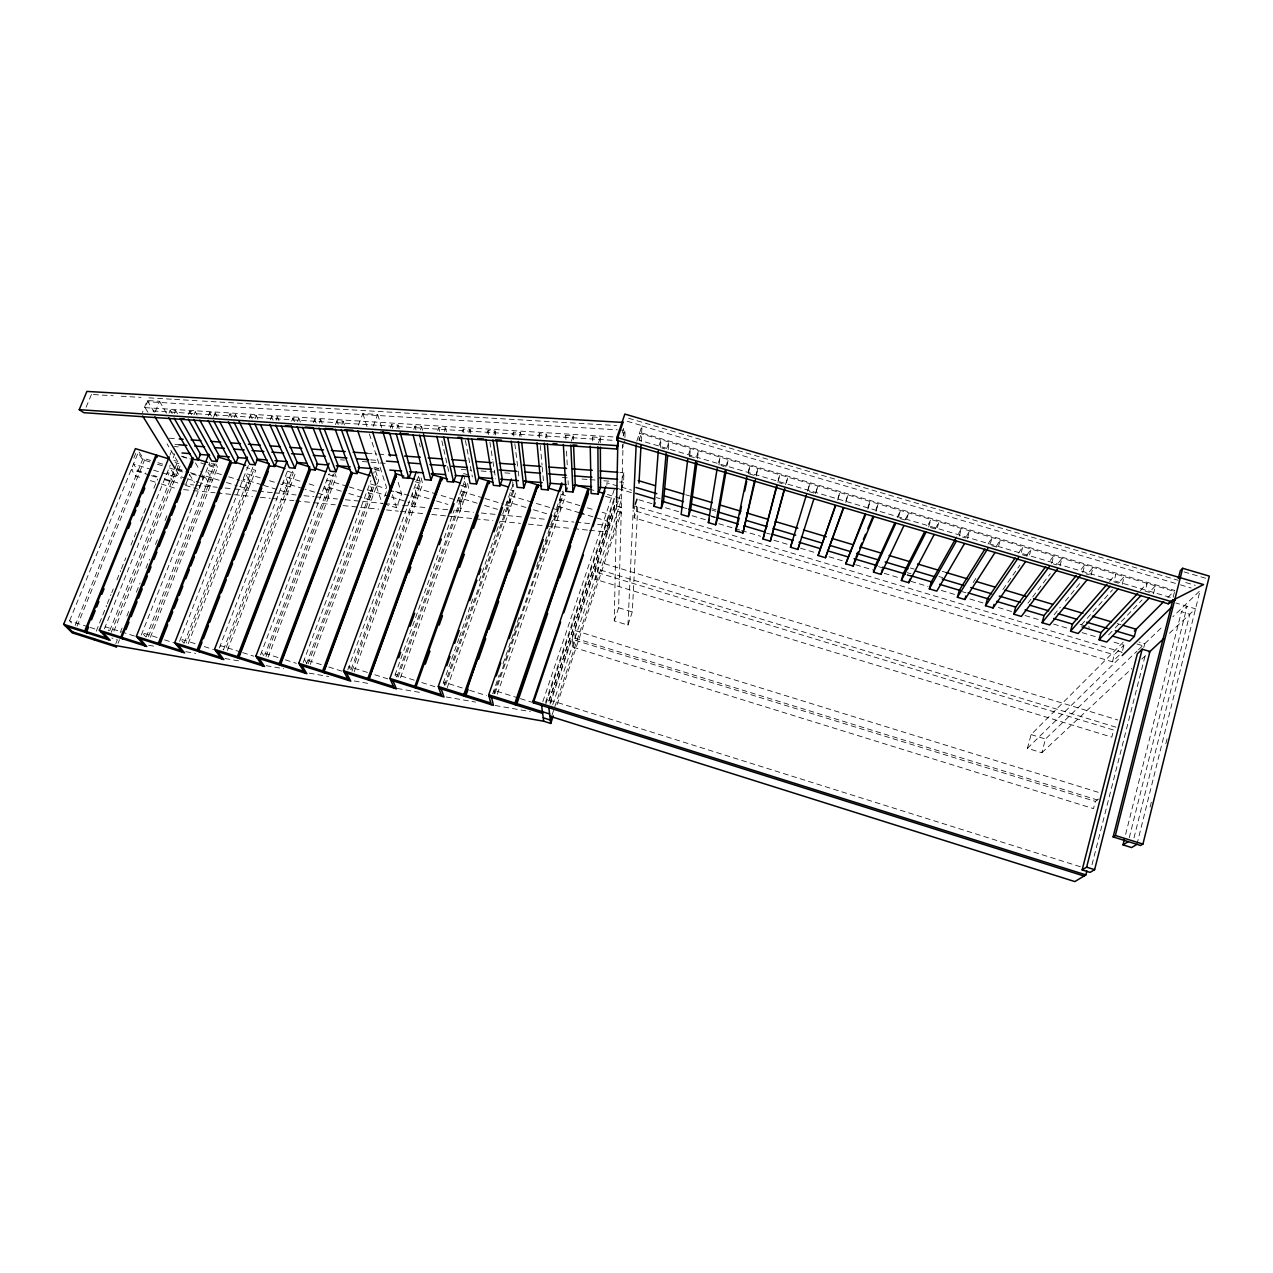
<?xml version="1.0" encoding="UTF-8"?>
<svg xmlns="http://www.w3.org/2000/svg" width="1273" height="1273" viewBox="0 0 1273 1273"><rect width="100%" height="100%" fill="white"/><g stroke="black" fill="none" stroke-linecap="round" stroke-linejoin="round"><path stroke-width="0.75" stroke-dasharray="5 3.75" d="M606.903 485.268L606.919 482.769L631.615 490.169M550.031 702.394L614.525 510.33L614.604 505.381L621.526 507.45L551.607 716.301M637.773 506.909L632.283 611.931L627.955 625.091L614.27 620.874L616.593 504.458M622.513 444.659L622.417 448.239L624.836 441.079M614.27 620.874L618.614 607.746L623.086 443.943M623.293 436.05L623.404 432.104M623.897 472.729L621.59 479.603L621.335 489.118L623.611 482.34L623.897 472.729L619.935 472.426M624.932 437.482L625.154 430.274L619.203 429.908M627.955 625.091L633.19 510.171M634.161 517.872L634.734 505.938L1122.134 652.253L1112.443 661.817L634.161 517.872L636.373 511.253L636.627 506.081M1174.358 592.406L1172.91 598.167L639.126 440.172L639.46 433.281L1174.693 591.499M641.194 441.508L642.022 425.659L625.552 420.806M660.416 447.38L661.037 439.662L658.587 447.03M668.214 449.687L668.914 442.002L666.479 449.369M689.616 456.291L690.571 448.398L688.152 455.798M697.445 458.614L698.495 450.737L696.076 458.137L689.743 456.259M718.943 464.979L720.232 457.166L717.829 464.581M727.138 465.345L728.172 459.505L725.785 466.936M748.365 473.683L749.988 465.966L747.617 473.397L755.589 475.768L757.96 468.321L756.242 476.022M1133.988 837.92L1189.762 614.222L1181.424 611.756L1125.412 835.247M1136.964 844.349L1200.057 590.64L1172.863 616.737M1150.108 807.066L1152.017 799.396M1165.829 743.718L1167.261 737.958M1129.246 837.777L1187.104 606.314L1181.424 611.756M1143.759 647.575L1144.745 643.724L1139.033 642.022M1091.995 864.733L1145.016 656.12M777.898 482.435L779.856 474.781L777.517 482.244M1098.551 799.046L1095.369 801.385L1093.507 808.641L573.025 647.161L572.452 637.439L1097.358 799.985M1112.443 661.817L1114.241 654.847L1123.964 645.172L1110.645 641.178M1122.595 650.487L1123.964 645.172M1122.229 584.307L1124.234 576.574L1119.031 582.429M1123.232 642.229L1031.098 734.585L1027.438 748.301L1041.839 752.741L1045.483 739.008L1137.075 651.076M1091.041 575.078L1093.077 567.36L1086.792 575.014M1082.718 572.611L1084.771 564.91L1079.822 571.052M786.316 482.865L787.86 477.152L785.521 484.615M1051.673 563.43L1053.758 555.744L1049.143 561.966M1059.963 565.88L1062.032 558.195L1057.338 564.4M959.269 536.06L961.433 528.454L956.58 537.063M967.448 538.479L969.612 530.873L965.634 537.747M928.685 527.006L930.881 519.432L927.333 526.401M867.884 509.009L870.127 501.467L867.263 508.611M875.983 511.396L878.227 503.869L875.251 510.982M845.718 502.437L847.993 494.926L845.272 502.374M807.543 491.203L809.835 483.645L807.528 491.139L815.563 493.51L817.871 486.015L815.484 493.558M837.65 500.05L839.925 492.54L837.3 500.018M557.049 704.606L621.383 512.398L614.525 510.33M545.56 702.362L614.127 498.555M545.815 703.985L614.079 500.973M614.604 505.381L548.297 702.728L614.604 505.461L621.526 507.529M636.834 441.094L642.022 425.659M550.047 704.144L618.232 501.069M618.853 499.191L622.004 489.803M639.126 440.172L641.56 432.884L1174.852 590.481L1166.498 598.851M552.753 704.606L621.765 498.793L607.444 494.481M573.025 647.161L575.316 640.303L574.791 630.453L1099.236 792.602M597.976 572.707L1113.636 730.034L1111.806 737.131L595.716 579.438L597.976 572.707L597.88 561.695L1117.758 719.961M622.115 433.106L624.502 426.025M623.309 435.7L625.154 430.274M542.839 701.646L614.907 487.67M598.469 442.924L600.315 437.514L592.677 437.021L591.436 440.617M493.94 693.562L563.112 492.54M494.99 693.403L563.255 494.911L563.032 491.092M497.313 694.151L565.53 495.595L559.69 493.844M571.338 441.19L573.2 435.843L565.705 435.366L564.464 438.93M492.715 693.801L499.239 674.849M503.09 663.631L519.193 616.88M536.569 566.405L562.3 491.617M545.401 437.753L546.626 434.22L539.291 433.743L538.049 437.26M444.404 685.208L513.512 488.546M445.63 685.049L513.831 490.901L512.319 479.587M447.253 687.643L516.042 491.569L510.075 489.771M519.368 436.114L520.609 432.629L513.417 432.168L512.176 435.637M443.163 683.315L451.04 660.958M451.692 659.096L458.901 638.6M459.553 636.739L473.301 597.626M479.205 580.854L500.162 521.246M502.787 513.799L513.926 482.133M493.876 434.523L495.117 431.054L488.068 430.608L486.827 434.045M394.932 675.279L441.588 545.274M444.261 537.842L454.254 509.98M456.927 502.549L465.584 478.409M396.842 677.188L465.838 484.711L462.163 483.613M398.226 677.029L466.316 487.034L464.04 475.879M400.454 677.729L468.48 487.686L467 480.271M468.894 432.947L470.135 429.526L463.229 429.081L461.988 432.502M444.404 431.42L445.645 428.03L438.867 427.585L437.641 430.974M347.768 669.869L419.103 474.829M351.125 669.471L419.979 481.035L416.366 479.937M352 671.157L420.583 483.31L417.624 472.331M354.165 671.842L422.716 483.963L420.758 476.643M420.408 429.908L421.634 426.55L414.998 426.121L413.773 429.462M383.905 503.885L396.539 507.736L401.616 493.892L397.637 480.653M384.653 496.422L386.562 491.235M306.491 663.901L372.353 486.811M308.177 663.726L373.801 487.177M396.874 428.428L398.099 425.118L391.591 424.689L390.365 427.999M310.31 664.395L378.638 480.367L375.074 469.53L373.689 473.238M303.213 662.501L370.936 480.637M373.212 426.391L377.683 414.473L362.837 413.582L357.729 427.107M266.009 656.55L334.147 476.293L333.271 474.065L264.848 654.959M268.094 657.218L336.183 476.914L334.799 473.349M341.896 424.45L343.137 421.204L336.915 420.806L335.07 425.659M260.551 654.863L329.214 473.62M319.571 422.986L320.796 419.772L314.702 419.374L313.46 422.588M219.322 647.989L288.398 468.575M223.412 649.914L292.265 470.771L293.251 472.967L225.353 649.739M227.39 650.392L295.241 473.572L285.964 470.739M291.676 421.156L292.901 417.974L298.884 418.371L300.38 422.015M297.659 421.538L298.884 418.371M179.604 641.353L248.362 465.504M270.274 419.74L271.499 416.605L277.387 416.987L278.962 420.599M184.155 643.263L252.706 467.589L253.804 469.753L186.208 643.072M188.197 643.708L255.746 470.358L246.644 467.573M276.146 420.138L277.387 416.987M255.046 418.737L256.271 415.619L250.51 415.253L249.285 418.371M199.177 487.527L203.489 476.691L200.482 471.551M141.303 635.004L209.743 462.481M228.663 417.019L229.888 413.932L235.553 414.298L237.239 417.735M146.252 636.914L214.516 464.518L209.249 462.911M234.327 417.385L235.553 414.298M148.448 636.643L215.71 466.666L213.8 463.245M150.405 637.264L217.619 467.255L215.726 463.818M186.129 483.517L189.725 474.495M213.371 417.576L215.201 412.993L209.647 412.627L208.422 415.682M113.902 631.122L180.05 466.077M115.827 643.629L117.355 639.794L111.801 638.012M120.235 632.601L122.431 627.096M126.839 616.068L129.05 610.563M136.386 592.2L140.062 583.018M145.934 568.315L149.609 559.133M155.481 544.446L157.693 538.94M165.029 520.562L167.24 515.056M118.039 643.374L119.503 639.714M169.961 455.05L171.441 451.358M188.547 414.377L189.757 411.354L195.23 411.704L197.06 415.093M104.37 628.83L170.232 465.154M173.192 457.787L174.672 454.111L172.762 453.522M194.005 414.743L195.23 411.704M109.717 630.708L177.631 461.558L173.876 460.412M111.244 632.347L178.92 463.674L167.049 443.847M174.385 413.454L175.594 410.447L170.232 410.097L169.023 413.089M96.255 631.169L106.598 605.518M107.33 603.688L111.022 594.523M111.769 592.693L113.249 589.033M116.941 579.867L120.633 570.702M121.381 568.872L125.804 557.876M130.976 545.051L136.895 530.395M140.587 521.23L146.506 506.574M153.89 488.243L157.597 479.094M75.187 625.457L143.133 458.185L150.532 460.46M77.096 626.093L144.454 460.221L138.662 451.342L68.376 623.722M133.808 458.073L136.052 452.599M155.306 411.688L159.555 401.281L147.286 400.534L142.353 412.611M147.875 412.213L145.09 407.646L147.509 401.743L617.23 429.797M86.103 407.217L91.433 394.471M897.242 517.49L900.457 510.425L898.229 517.984L906.36 520.402L908.572 512.828L905.278 519.877M935.4 528.788L939.028 521.835L936.848 529.425L930.324 527.499M987.991 544.112L992.097 537.524L989.948 545.146L998.175 547.581L1000.307 539.943L995.072 548.154M973.129 582.636L977.314 576.064M1018.448 553.119L1022.871 546.61L1020.755 554.264L1029.014 556.715L1031.114 549.045L1026.595 555.537M1002.901 589.558L1019.832 565.26M1027.947 603.163L1031.48 598.517M1032.658 596.957L1050.289 573.693M1054.108 614.795L1060.393 607.141M1065.421 601.015L1081.764 581.14M1109.499 581.459L1115.896 574.107L1113.875 581.841L1120.558 583.814M1081.334 624.9L1112.538 589.749M1140.353 590.592L1147.148 583.352L1145.159 591.102L1153.529 593.584L1155.502 585.819L1150.14 591.436M1108.576 634.909L1113.939 629.308M1115.291 627.891L1142.104 599.854M1027.438 748.301L1120.749 656.963M1138.508 649.707L1162.838 626.364M1041.839 752.741L1131.745 668.564M1141.881 659.048L1146.241 654.974M1169.441 633.254L1195.538 608.812L1175.886 602.988M93.422 394.582L113.233 395.76M121.158 396.221L140.985 397.399M148.909 397.86L172.682 399.276M174.672 399.388L200.434 400.915M202.407 401.043L253.932 404.082M255.921 404.209L616.578 425.564M145.09 407.646L614.779 437.021M153.031 410.956L614.923 440.442M169.341 438.198L177.249 438.803M366.974 453.22L376.856 453.968M378.829 454.111L386.737 454.716M174.958 444.468L178.92 444.786M370.602 459.855L378.511 460.492M174.337 446.552L178.3 446.871M340.591 459.792L344.553 460.11M362.359 461.526L378.192 462.783M380.181 462.942L388.09 463.579M461.319 469.403L471.217 470.198M481.114 470.994L494.958 472.092M504.856 472.872L510.791 473.349M562.252 477.455L570.177 478.075M582.047 479.03L587.983 479.491M589.972 479.65L595.907 480.128M603.816 480.764L611.74 481.385M619.649 482.021L623.611 482.34M373.96 468.766L381.868 469.419M181.784 483.788L193.607 484.949M195.581 485.14L217.253 487.257M225.146 488.02L233.023 488.784M234.996 488.975L256.669 491.092M258.642 491.283L272.438 492.635M274.411 492.826L296.084 494.942M303.976 495.706L313.826 496.677M315.799 496.868L337.472 498.984M345.349 499.748L382.791 503.408M384.764 503.599L400.534 505.126M402.507 505.333L426.153 507.641M434.029 508.404L447.825 509.741M455.718 510.521L473.445 512.255M481.337 513.019L497.106 514.563M499.064 514.753L522.726 517.061M530.602 517.825L546.372 519.368M554.248 520.132L573.964 522.057M575.921 522.248L589.717 523.585M597.61 524.365L609.433 525.51L609.528 514.515L602.129 512.287M183.551 489.612L191.443 490.407M193.416 490.598L215.089 492.778M217.062 492.969L252.531 496.518M260.408 497.313L270.258 498.3M272.231 498.491L293.92 500.671M295.877 500.862L311.646 502.437M313.619 502.644L335.292 504.808M343.169 505.604L378.654 509.152M386.531 509.948L398.354 511.125M400.327 511.316L423.973 513.687M431.849 514.483L473.238 518.62M475.211 518.827L492.937 520.593M500.83 521.389L520.53 523.362M528.406 524.142L544.176 525.733M546.149 525.924L571.768 528.486M573.741 528.693L587.537 530.061M589.494 530.268L607.237 532.05L607.301 521.15L583.241 513.894M148.67 645.236L156.499 646.604M185.858 651.696L195.66 653.399M225.019 658.507L238.719 660.894M266.121 665.668L283.736 668.723M309.18 673.146L328.752 676.552M354.196 680.975L369.854 683.696M397.256 688.47L420.742 692.56M446.202 696.983L475.561 702.091M495.133 705.497L530.364 711.623M1184.049 571.895L1206.804 578.594M628.56 418.244L1178.177 580.297M1185.8 582.541L1195.299 585.341M641.926 425.946L1176.65 583.734M1180.453 584.864L1191.146 588.015M661.737 447.969L664.904 448.908M721.011 465.52L724.194 466.459M779.124 482.722L782.322 483.676M962.531 537.031L965.809 538.002M1053.344 563.923L1056.654 564.894M1086.044 573.598L1089.37 574.584M685.701 494.751L689.505 495.881M942.306 571.354L946.11 572.5M1117.169 623.563L1120.972 624.709M712.212 508.739L716.031 509.868M910.37 567.965L914.189 569.111M938.949 576.51L942.768 577.656M711.989 510.171L715.808 511.3M656.327 497.552L660.13 498.698M907.188 572.627L910.991 573.773M1080.125 624.391L1089.624 627.239M683.362 507.593L686.99 508.691M710.541 515.74L715.426 517.204M907.124 574.6L911.086 575.778M618.296 488.689L631.599 492.667M711.4 516.567L715.187 517.697M766.489 533.069L770.292 534.199M878.593 566.628L882.396 567.774M907.092 575.157L910.895 576.303M962.181 591.659L965.984 592.804M1136.98 643.995L1142.677 645.713M638.871 499.78L652.19 503.774M665.508 507.752L678.827 511.746M692.146 515.74L707.358 520.307M718.768 523.728L739.693 529.998M741.602 530.57L760.618 536.267M773.936 540.261L787.255 544.255M800.574 548.249L815.786 552.8M829.105 556.794L842.424 560.788M855.742 564.782L872.864 569.906M884.274 573.327L899.486 577.894M910.895 581.315L928.017 586.439M941.336 590.433L954.655 594.427M969.867 598.994L983.186 602.988M998.414 607.539L1011.717 611.533M1025.036 615.527L1040.264 620.094M1053.567 624.072L1068.795 628.639M1082.114 632.633L1095.417 636.627M589.128 488.991L594.618 490.646M605.598 496.359L614.716 499.096M636.373 511.253L1114.241 654.847M579.947 505.604L559.595 499.477L560.343 510.712L533.88 502.708M587.346 507.832L594.746 510.059M463.563 473.492L469.196 475.195M579.533 512.78L557.335 506.081L558.115 517.204L554.328 516.058M531.987 502.151L509.295 495.292L510.855 506.368L505.317 504.697M460.81 485.379L468.48 487.686M525.94 507.466L507.02 501.753L508.627 512.733L504.92 511.603M533.514 509.757L546.754 513.767M483.135 497.982L460.969 491.267L463.292 502.199L438.899 494.799M484.997 498.539L503.471 504.124M373.991 467.111L381.168 469.291M374.755 469.435L381.9 471.599M415.205 481.687L422.716 483.963M477.184 503.201L458.694 497.6L461.049 508.436L457.293 507.291M484.583 505.445L497.536 509.359M437.021 494.226L414.505 487.4L417.528 498.189L393.659 490.932M429.144 498.73L412.245 493.606L415.284 504.299L407.949 502.055M436.655 501.021L447.905 504.442M375.312 485.363L369.807 483.676L373.466 494.322L365.988 492.046M377.142 485.92L386.324 488.705M389.013 490.057L401.616 493.892M328.561 474.59L336.183 476.914M389.586 496.47L367.547 489.771L371.239 500.321L363.76 498.029M391.416 497.027L406.103 501.498M347.306 486.35L326.763 480.096L331.012 490.598L323.692 488.371M349.184 486.923L364.126 491.473M1115.912 727.185L595.573 568.554L595.716 579.438M341.323 491.203L324.504 486.063L328.784 496.486L304.995 489.214M348.802 493.478L361.882 497.457M299.919 481.114L285.295 476.643L290.085 487.002L280.76 484.154M309.068 483.899L316.388 486.127M303.165 488.657L283.036 482.499L287.873 492.778L278.532 489.93M260.233 477.884L245.307 473.317L250.606 483.549L241.472 480.748M269.558 480.733L278.898 483.581M181.498 456.195L191.984 459.41M208.692 464.518L217.619 467.255M261.729 484.774L243.063 479.062L248.394 489.214L239.244 486.413M263.591 485.347L276.671 489.357M221.359 474.59L206.719 470.103L212.496 480.207L190.059 473.317M228.663 476.834L239.642 480.192M175.165 462.529L178.92 463.674M219.115 480.239L204.476 475.752L210.3 485.777L200.943 482.897M226.435 482.483L237.415 485.856M157.947 462.72L163.501 464.422M177.424 468.703L183.01 470.405M190.441 472.697L203.489 476.691M176.963 469.307L188.181 472.744M150.023 461.972L142.608 459.648L137.77 452.249M157.422 464.231L162.96 465.934M169.436 467.923L184.251 472.474M618.614 607.746L632.283 611.931M1031.098 734.585L1045.483 739.008M185.969 478.298L167.24 472.554L173.494 482.451L162.483 479.062M187.831 478.871L199.065 482.324M151.837 469.657L133.49 464.009L138.025 470.739L145.615 473.079M153.667 470.214L175.69 476.977L169.468 467.016M153.221 475.418L157.009 476.579M164.615 478.919L179.811 483.597M185.412 485.315L198.461 489.341M149.625 475.1L131.278 469.466L135.829 476.134L143.101 478.377M151.471 475.672L160.653 478.489M150.373 480.621L159.459 483.422M161.273 483.979L177.647 489.023M575.316 640.303L1095.369 801.385M1080.347 866.722L551.257 700.58L552.021 707.486M518.509 698.05L493.908 690.316L494.672 693.61M520.402 698.654L531.764 702.219M462.242 687.961L443.609 682.089L445.773 688.629M469.705 690.316L486.493 695.599M414.218 680.148L395.33 674.181L396.715 677.443M421.761 682.535L436.878 687.293M367.42 672.43L348.961 666.606L350.632 669.853M374.803 674.77L387.724 678.843M321.257 664.649L304.39 659.303L307.27 664.156M328.752 667.02L341.88 671.157M278.023 657.52L261.522 652.285L263.686 655.515M285.359 659.844L296.354 663.328M240.788 652.047L220.261 645.538L223.221 649.532M242.65 652.635L253.852 656.2M195.119 643.677L180.511 639.03L183.71 643.008M204.253 646.573L213.387 649.485M157.104 637.502L142.178 632.761L145.615 636.723M164.551 639.873L173.876 642.833M134.445 636.023L105.213 626.714L108.873 630.644M88.219 626.825L69.538 620.874L72.163 623.547M90.097 627.43L97.56 629.801M182.119 456.625L189.582 459.123M200.768 462.895L215.678 467.907M176.024 470.103L181.243 478.553M189.343 474.161L194.419 482.594M147.286 400.534L154.319 412.277M159.555 401.281L166.54 413.279M195.501 462.974L199.495 469.832M170.232 410.097L172.173 413.454M175.594 410.447L177.52 413.805M189.757 411.354L191.618 414.727M209.647 412.627L211.429 416.032M215.201 412.993L216.967 416.398M229.888 413.932L231.591 417.353M250.51 415.253L252.197 418.849M256.271 415.619L257.942 419.215M271.499 416.605L273.106 420.217M292.901 417.974L294.413 421.618M314.702 419.374L316.118 423.05M320.796 419.772L322.196 423.448M336.915 420.806L338.236 424.498M343.137 421.204L344.426 424.911M376.474 486.557L382.091 503.328M375.36 476.118L376.569 479.746M362.837 413.582L366.99 426.535M369.377 433.95L386.61 487.654M392.434 494.751L396.539 507.736M377.683 414.473L381.677 427.712M391.591 424.689L392.673 428.444M398.099 425.118L399.149 428.874M414.998 426.121L415.969 429.908M419.342 443.131L420.313 446.903M421.634 426.55L422.572 430.338M438.867 427.585L439.726 431.404M441.858 440.904L448.669 471.344M445.645 428.03L446.457 431.833M463.229 429.081L463.961 432.915M465.425 440.585L472.378 476.993M470.135 429.526L470.819 433.361M488.068 430.608L488.673 434.475M489.898 442.192L492.619 459.569M492.937 461.494L495.658 478.871M495.117 431.054L495.69 434.936M513.417 432.168L513.894 436.05M514.849 443.831L517.968 469.116M518.206 471.058L519.161 478.839M520.609 432.629L521.055 436.528M539.291 433.743L539.641 437.673M540.325 445.502L542.043 465.091M542.218 467.048L543.428 480.764M546.626 434.22L546.929 438.151M565.705 435.366L565.912 439.312M566.517 451.151L567.344 466.952M568.06 480.764L568.267 484.711M573.2 435.843L573.359 439.806M592.677 437.021L592.725 440.999M600.315 437.514L600.347 443.259"/><path stroke-width="1.5" d="M622.624 422.413L86.898 391.416L79.244 409.683L83.811 412.691L616.737 449.003L617.994 442.065M616.896 440.347L616.944 437.387L624.852 414.075L1203.542 584.578L1170.619 601.397L1168.216 603.784L616.896 440.347L623.149 421.968M616.625 502.485L617.93 437.371M633.286 508.182L636.166 444.786M639.014 483.119L640.987 445.47M667.689 455.463L663.504 501.657L661.26 508.484L654.02 506.304L658.284 450.992M661.26 508.484L666.129 453.315M687.691 459.696L681.135 514.435L688.391 516.615L690.618 509.773L696.92 462.545M688.391 516.615L695.567 462.035M726.103 471.185L717.813 517.92L715.617 524.778L708.329 522.598L717.192 468.448M715.617 524.778L725.101 470.787M755.382 479.873L742.939 532.973L735.619 530.777L746.821 477.216M738.213 521.978L739.024 518.111M739.836 514.244L741.459 506.511M744.705 491.06L746.742 481.417M742.939 532.973L754.332 481.48M1172.958 599.71L1113.127 836.918L1140.576 845.463L1142.931 844.079L1209.35 576.128L1182.681 568.283L1180.246 570.781L1178.305 578.499M1136.964 844.349L1131.586 847.563L1122.993 844.874L1124.441 839.098M1113.127 836.918L1115.355 835.486L1182.681 568.283M1082.161 869.905L1086.649 867.152L1142.183 649.182L1149.949 651.505L1094.621 869.666L1090.054 872.387L1082.161 869.905L1137.33 653.813L1142.183 649.182M549.872 716.206L1074.842 881.584L1085.885 874.885L1086.871 871.018M784.789 488.577L770.34 541.184L763.02 538.988L776.546 486.031M776.912 486.254L763.02 538.988M1112.459 636.07L1129.565 641.194L1134.338 636.452L1136.184 629.244L1122.881 625.266M1149.392 597.864L1106.714 642.053L1099.076 639.762L1100.938 632.633L1137.632 593.489M1118.331 588.651L1078.151 633.493L1070.545 631.217L1072.423 624.088L1106.953 584.402M770.34 541.184L784.009 490.28M1087.269 579.613L1049.684 624.963L1042.094 622.688L1044.019 615.575L1076.131 575.667M1057.545 569.031L1021.312 616.45L1013.754 614.175L1015.695 607.11L1045.69 566.644M1015.122 558.004L987.482 598.66L985.509 605.709L993.051 607.969L994.022 604.436M984.936 549.045L959.349 590.226L957.36 597.276L964.87 599.519L965.873 596.003M964.488 543.571L936.801 591.102L929.306 588.858L931.327 581.841L955.609 538.781M924.675 531.637L903.4 573.486L901.364 580.472L908.811 582.716L909.829 579.215M903.814 525.797L880.932 574.346L873.501 572.118L875.569 565.148L894.839 522.789M880.932 574.346L882.475 569.111M865.099 513.974L845.733 563.796L853.149 566.024L855.233 559.054M835.327 505.62L818.062 555.505L825.445 557.717L843.219 507.959M813.797 499.111L797.853 549.443L790.485 547.231L806.398 494.974M790.485 547.231L792.633 540.309M797.853 549.443L799.985 542.521M735.619 530.777L737.815 523.903M708.329 522.598L709.443 519.161M654.02 506.304L655.149 502.899M72.497 631.854L115.095 645.459L543.714 721.234L550.748 723.446L553.262 715.903M635.291 504.251L636.977 499.207M551.591 716.238L550.334 720.057L543.237 717.765M616.737 449.003L617.93 445.47M1084.119 876.047L533.339 702.823L533.069 701.057L605.646 486.525M533.339 702.823L560.613 622.179M563.78 612.806L583.432 554.662M592.947 526.529L604.993 490.901M590.242 446.186L591.118 493.478L598.246 494.083L600.538 487.32L600.363 447.094M587.967 488.641L588.031 491.092L515.247 704.765L514.929 703.046L587.967 488.641L575.189 484.822M547.708 613.284L516.44 705.131L516.122 703.412L589.128 488.991M559.834 577.671L570.686 545.799M580.249 517.681L588.54 493.303M573.598 445.741L575.253 485.284L572.961 491.983L565.96 491.394L567.121 488.052M491.123 704.653L488.721 694.787L561.775 482.865M496.231 675.979L500.735 662.883M509.105 638.585L543.253 539.529M547.119 528.311L551.623 515.231M559.993 490.917L561.934 485.315M536.999 442.733L541.296 489.341L548.154 489.914L550.445 483.294L547.39 444.038M536.951 484.663L537.19 487.066L464.39 696.204L463.881 694.501L536.951 484.663L524.476 480.908M468.146 689.107L465.552 696.57L465.043 694.867L538.081 485.013L541.661 486.079M478.537 659.223L485.681 638.68M488.943 629.339L498.682 601.333M509.073 571.45L516.233 550.907M518.175 545.305L530.523 509.821M511.189 441.047L517.109 487.32L523.824 487.893L526.131 481.337L521.707 442.368M441.699 696.251L438.294 686.433L511.348 479.03M446.759 665.827L450.037 656.502M454.62 643.47L459.219 630.437M469.705 600.633L476.914 580.154M478.887 574.569L480.86 568.983M493.972 531.732L502.485 507.529M818.062 555.505L835.693 505.604M425.309 664.156L429.94 651.124M439.201 625.059L442.495 615.75M459.696 567.328L464.327 554.296M473.588 528.231L478.218 515.199M485.904 439.408L493.367 485.347L499.971 485.904L502.262 479.412L496.534 440.729M461.128 437.801L470.071 483.406L476.548 483.963L478.855 477.518L471.869 439.121M492.826 482.308L489.055 481.178L415.571 688.009L414.903 686.306L487.941 480.844L478.568 478.011M436.846 436.225L447.221 481.512L453.57 482.053L455.861 475.672L447.682 437.562M394.216 688.2L389.904 678.414L462.895 475.354M398.672 657.855L400.677 652.285M410.017 626.284L414.68 613.3M439.36 544.589L441.365 539.02M450.706 513.019L454.047 503.742M440.84 477.168L441.397 479.507L368.709 680.132L367.881 678.429L440.84 477.168L431.674 474.399M369.807 680.482L368.979 678.78L441.922 477.486L447.444 479.157M408.824 572.723L410.845 567.153M418.928 544.86L422.286 535.567M413.025 434.682L424.768 479.635L431.006 480.176L433.313 473.858L423.511 434.125M348.611 680.466L343.455 670.696L416.319 471.822M825.445 557.717L843.681 507.975M389.681 433.17L402.745 477.805L408.872 478.33L411.163 472.076L400.199 432.629M323.644 672.558L322.69 670.855L395.521 473.636M324.726 672.892L323.772 671.205L396.571 473.954L403.78 476.134M324.329 670.696L396.205 475.943M304.724 673.019L298.805 663.297L370.809 470.278M352.016 474.352L280.315 665.27L279.217 663.583L351.189 472.076M281.381 665.604L280.283 663.917L352.223 472.394M335.117 429.096L351.189 473.047L357.045 473.556L359.352 467.43L346.367 430.449M312.951 427.601L330.184 471.249L335.961 471.742L338.252 465.679L324.281 428.953M262.493 665.843L255.873 656.184L329.055 463.308M298.757 500.703L238.608 658.268L237.399 656.582L214.548 649.325L286.775 462.004M300.173 496.995L310.087 471.042M291.199 426.121L309.562 469.466L315.227 469.96L317.518 463.945L302.608 427.473M237.399 656.582L309.848 466.936L296.8 462.974M239.642 658.587L238.433 656.916L310.151 469.101M269.86 424.673L289.305 467.732L294.875 468.209L297.15 462.242L281.333 426.041M248.903 423.257L269.399 466.013L274.857 466.491L277.148 460.587L260.44 424.609M201.993 642.324L198.429 651.505L197.108 649.835L269.319 463.786L256.541 459.887M199.447 651.824L198.127 650.169L269.59 465.934M203.425 638.648L208.406 625.791M209.822 622.115L219.799 596.401M221.231 592.725L226.212 579.867M227.628 576.208L232.625 563.35M234.041 559.674L244.018 533.96M245.434 530.284L250.431 517.427M251.847 513.751L261.824 488.036M263.256 484.361L268.237 471.503M228.344 421.872L249.826 464.343L255.205 464.788L257.48 458.948L238.926 421.156M208.104 420.424L230.588 462.688L235.871 463.133L238.146 457.325L219.624 421.522M182.612 652.285L174.735 642.722L247.423 457.118M167.67 624.772L159.698 644.997L158.282 643.342L230.222 460.731L217.699 456.912M160.7 645.316L159.284 643.661L231.193 461.033M169.118 621.097L172.73 611.899M174.178 608.208L177.806 599.026M179.254 595.334L182.866 586.137M185.763 578.785L189.391 569.588M190.839 565.912L194.451 556.715M195.899 553.039L200.243 541.996M202.423 536.49L214.723 505.222M216.171 501.546L219.799 492.349M221.247 488.657L231.384 462.911M188.261 419.088L211.684 461.049L216.871 461.494L219.147 455.75L199.829 420.17M168.784 417.767L193.082 459.458L198.19 459.887L200.466 454.19L180.384 418.849M144.804 645.872L136.37 636.357L208.756 454.19M122.351 638.728L120.84 637.073L192.478 457.787M123.322 639.03L121.81 637.375L193.432 458.073M126.027 629.499L128.971 622.131M131.183 616.609L137.07 601.858M138.534 598.167L142.226 588.953M143.69 585.278L147.366 576.048M148.846 572.373L151.041 566.835M153.985 559.468L156.929 552.1M159.141 546.563L165.029 531.828M166.508 528.136L170.184 518.923M171.648 515.231L175.324 506.018M176.804 502.326L180.48 493.112M190.791 467.318L192.987 461.781M108.3 639.683L99.358 630.23L169.214 456.896M87.248 632.967L85.657 631.328L156.945 455.225L168.227 458.678M88.521 627.175L86.293 632.665L84.702 631.026L63.65 624.311L135.384 448.621L156.006 454.938L157.359 457.071M91.481 619.856L95.189 610.706M96.668 607.046L98.88 601.572M101.84 594.252L104.068 588.763M128.493 528.406L130.705 522.917M133.665 515.597L135.893 510.107M137.373 506.447L139.6 500.973M142.56 493.653L144.772 488.164M845.733 563.796L865.672 514.483M84.702 631.026L156.006 454.938M855.965 557.272L858.193 551.941M859.673 548.377L861.901 543.03M863.38 539.466L865.608 534.135M867.836 528.788L873.039 516.329M853.149 566.024L873.692 516.87M873.501 572.118L895.746 523.41M901.364 580.472L926.044 532.178M908.811 582.716L934.127 534.58M929.306 588.858L956.357 541.168M957.36 597.276L987.848 548.52M964.87 599.519L995.056 552.45M985.509 605.709L1018.559 557.479M993.051 607.969L1025.64 561.52M1013.754 614.175L1049.302 566.596M1042.094 622.688L1080.252 575.651M1070.545 631.217L1110.056 586.201M1099.076 639.762L1141.085 595.398M1134.386 631.042L1163.713 601.652M1122.165 655.579L1171.653 607.141M1149.137 652.269L1163.633 638.68M1122.993 844.874L1128.292 841.644M1168.216 603.784L1175.122 600.251M79.244 409.683L616.8 445.614M180.384 418.769L184.346 419.04M285.438 425.771L291.39 426.169M305.265 427.091L313.19 427.633M325.076 428.412L333.017 428.953M344.903 429.749L352.828 430.274M380.579 432.12L388.52 432.645M400.406 433.441L408.331 433.966M457.898 437.276L461.86 437.53M477.709 438.596L483.66 438.994M495.547 439.79L501.498 440.172M553.039 443.609L557.001 443.879M572.866 444.929L576.828 445.2M179.222 438.946L183.169 439.249M191.077 439.853L200.959 440.601M210.841 441.349L220.722 442.097M230.604 442.861L240.486 443.609M248.394 444.213L260.249 445.104M270.131 445.852L280.012 446.6M289.894 447.364L301.749 448.255M311.63 449.003L323.501 449.91M331.394 450.515L345.238 451.565M353.146 452.17L366.974 453.22M388.711 454.859L396.619 455.463M404.528 456.068L420.329 457.262M428.237 457.866L442.081 458.916M451.963 459.664L465.791 460.715M475.672 461.463L491.489 462.672M499.382 463.277L515.199 464.47M523.108 465.075L540.882 466.427M548.79 467.016L566.58 468.369M572.516 468.83L592.279 470.326M600.172 470.93L617.962 472.283M178.92 444.786L186.813 445.407M194.721 446.027L204.603 446.807M214.485 447.587L224.366 448.367M234.248 449.13L244.13 449.91M252.038 450.531L263.893 451.469M271.801 452.09L283.656 453.029M291.565 453.649L303.42 454.572M313.301 455.352L325.156 456.291M335.038 457.071L346.892 457.994M356.774 458.773L368.629 459.712M386.419 461.112L398.274 462.035M408.156 462.815L420.01 463.754M429.892 464.518L445.709 465.775M451.629 466.236L467.446 467.477M477.327 468.257L491.155 469.339M499.064 469.96L516.838 471.36M524.747 471.981L540.564 473.222M548.472 473.858L566.246 475.243M574.155 475.863L591.945 477.264M599.854 477.884L617.628 479.284M181.991 452.965L189.9 453.618M199.797 454.429L209.695 455.241M217.603 455.893L229.49 456.88M237.399 457.532L247.296 458.344M257.194 459.155L267.091 459.967M275 460.619L286.871 461.606M296.768 462.417L306.666 463.229M316.563 464.04L328.434 465.011M336.343 465.663L350.202 466.809M358.127 467.462L371.971 468.607M389.777 470.071L401.663 471.042M409.572 471.694L423.432 472.84M431.34 473.492L445.2 474.622M455.098 475.434L468.941 476.579M478.839 477.391L492.699 478.537M500.607 479.189L518.429 480.653M524.365 481.146L542.171 482.61M550.079 483.263L565.912 484.567M573.837 485.204L591.643 486.684M599.567 487.336L617.373 488.8M616.944 437.387L1170.619 601.397M638.187 480.558L655.293 485.665M664.792 488.514L683.808 494.179M691.398 496.454L712.307 502.692M719.913 504.967L740.822 511.205M746.535 512.908L767.428 519.145M775.034 521.421L797.853 528.231M803.549 529.934L826.352 536.745M832.065 538.447L852.974 544.685M860.58 546.96L881.473 553.198M889.079 555.474L909.988 561.711M917.594 563.987L938.503 570.224M946.11 572.5L967.019 578.738M976.518 581.57L995.518 587.251M1005.034 590.083L1025.943 596.337M1033.533 598.596L1052.548 604.277M1063.957 607.682L1082.957 613.347M1092.457 616.196L1111.472 621.861M635.895 487.416L656.82 493.669M664.442 495.945L683.458 501.626M691.064 503.901L710.095 509.598M717.701 511.873L738.626 518.127M746.233 520.402L767.173 526.656M772.87 528.375L795.705 535.201M801.417 536.904L822.342 543.157M829.948 545.433L850.873 551.686M856.586 553.405L879.404 560.231M885.117 561.934L907.951 568.76M915.558 571.036L934.573 576.717M942.195 578.992L963.12 585.262M970.726 587.537L991.651 593.791M999.257 596.066L1020.182 602.32M1029.698 605.168L1048.729 610.849M1058.229 613.697L1077.26 619.394M1086.776 622.226L1107.701 628.496M1115.307 630.771L1134.338 636.452M635.625 493.303L654.624 499M662.231 501.276L683.124 507.529M688.82 509.232L709.713 515.485M717.32 517.761L738.213 524.03M743.909 525.733L764.818 531.987M772.409 534.262L793.302 540.516M798.998 542.218L819.907 548.488M827.498 550.763L848.407 557.017M854.103 558.72L876.89 565.546M882.587 567.249L905.389 574.075M911.086 575.778L931.979 582.032M939.585 584.307L960.479 590.577M968.085 592.852L988.978 599.106M996.584 601.381L1015.568 607.062M1025.067 609.91L1044.067 615.591M1053.567 618.439L1072.566 624.136M1082.066 626.968L1101.065 632.665M598.278 491.744L603.768 493.383M548.806 488.227L559.547 491.458M500.353 484.583L507.879 486.843M579.533 512.78L583.241 513.894M452.965 480.828L460.317 483.056M407.376 477.216L414.568 479.396M336.661 465.616L349.98 469.642M356.44 471.615L370.538 475.879M314.59 468.384L325.808 471.79M273.966 465.202L284.945 468.544M234.773 462.115L245.53 465.409M196.949 459.155L207.483 462.37M1115.355 835.486L1142.931 844.079M1086.649 867.152L1094.621 869.666M533.069 701.057L1085.885 874.885M488.721 694.787L514.929 703.046M516.122 703.412L549.602 713.962M489.134 696.538L542.648 713.389M438.294 686.433L463.881 694.501M465.043 694.867L490.71 702.967M438.899 688.168L493.463 705.385L491.505 697.286M389.904 678.414L414.903 686.306M441.11 694.581L416.032 686.656L416.717 688.359M390.668 680.132L443.975 696.983L441.206 688.9M343.455 670.696L367.881 678.429M368.979 678.78L393.484 686.529M344.362 672.43L396.444 688.9L392.927 680.848M298.805 663.297L322.69 670.855M323.772 671.205L347.72 678.795M299.855 665.015L350.775 681.15L346.574 673.131M255.873 656.184L279.217 663.583M280.283 663.917L303.722 671.348M257.035 657.886L306.857 673.688L302.019 665.699M238.433 656.916L261.363 664.188M215.821 651.028L264.577 666.511L259.151 658.555M174.735 642.722L197.108 649.835M198.127 650.169L220.579 657.298M176.12 644.409L223.857 659.589L217.89 651.681M136.37 636.357L158.282 643.342M159.284 643.661L181.259 650.662M137.85 638.044L184.601 652.922L178.156 645.061M99.358 630.23L120.84 637.073M121.81 637.375L143.356 644.249M100.949 631.901L146.761 646.493L139.839 638.68M85.657 631.328L106.773 638.059M65.305 625.966L110.226 640.287L102.89 632.522M63.65 624.311L72.195 632.824L94.839 640.096L93.295 638.505M67.214 626.571L74.105 633.477M94.234 638.807L95.793 640.399L116.575 647.034L115.095 645.459M214.548 649.325L221.82 658.953M142.687 416.032L174.99 468.416M154.908 416.844L188.34 472.474M174.13 418.133L198.19 459.887M193.719 419.454L216.871 461.494M213.689 420.87L235.871 463.133M233.993 422.254L255.205 464.788M254.664 423.654L274.857 466.491M275.716 425.071L294.875 468.209M297.182 426.535L315.227 469.96M319.046 428.014L335.961 471.742M341.323 429.526L357.045 473.556M357.713 430.656L375.837 484.695M372.528 431.642L391.272 491.028M382.807 431.483L390.222 456.068M394.789 471.201L396.492 476.866M396.174 433.616L408.872 478.33M419.644 435.127L431.006 480.176M441.922 477.486L442.479 479.826M443.593 436.687L453.57 482.053M468.018 438.278L476.548 483.963M487.941 480.844L488.339 483.215M489.055 481.178L489.453 483.549M492.937 439.885L499.971 485.904M541.566 705.401L543.714 721.234M548.854 707.693L550.748 723.446M518.366 441.54L523.824 487.893M538.081 485.013L538.32 487.416M544.319 443.227L548.154 489.914M563.35 444.436L565.96 491.394M570.813 444.945L572.961 491.983M597.88 446.696L598.246 494.083"/></g></svg>
